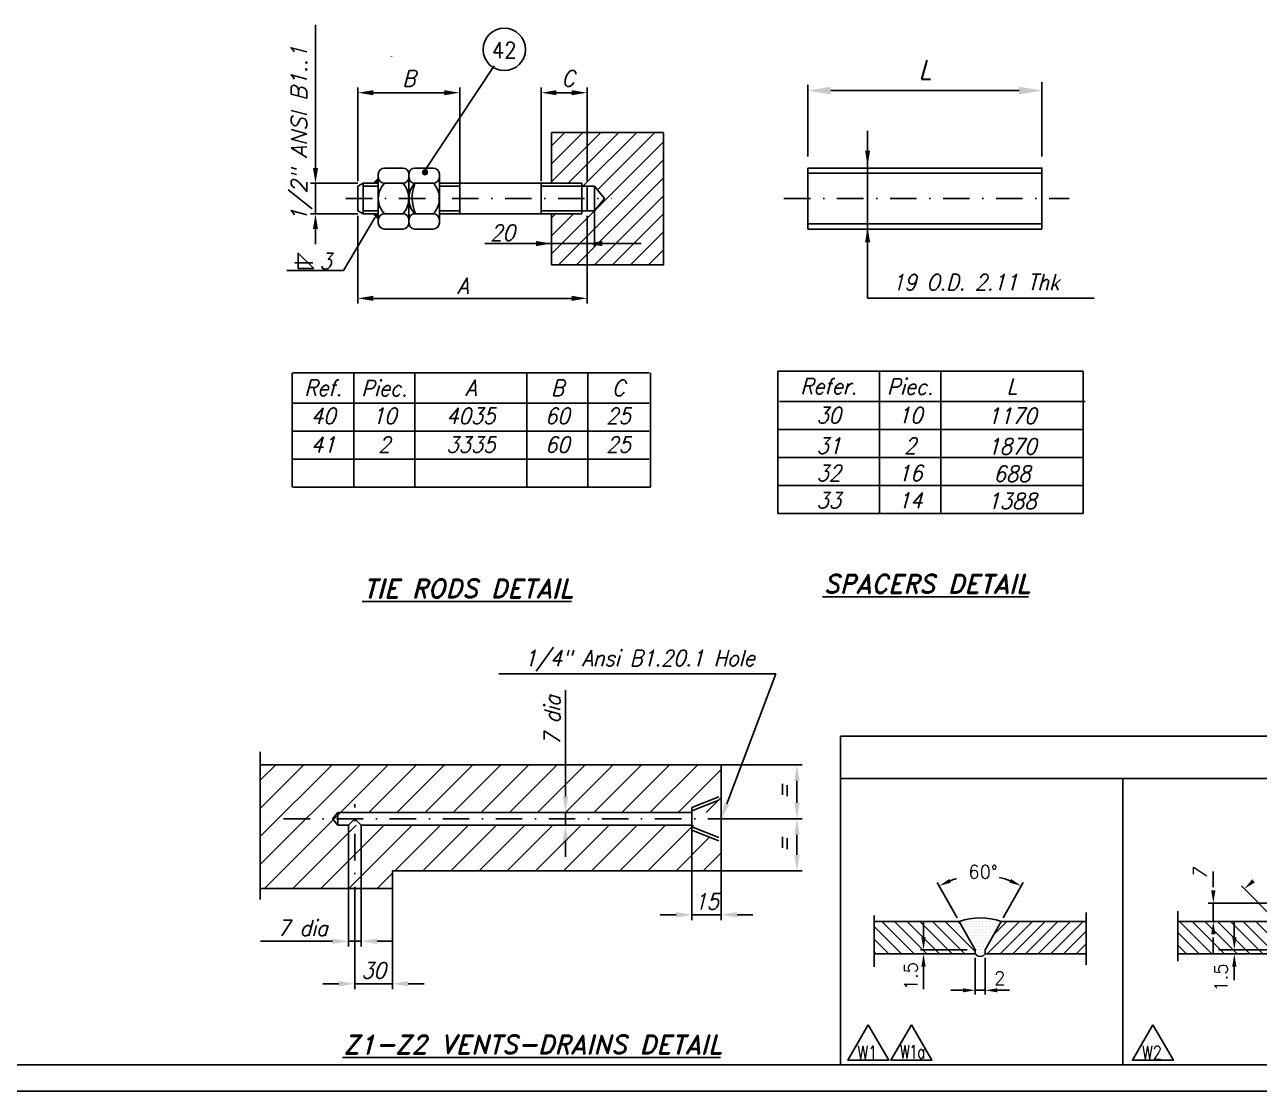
# Model space of a CAD drawing. Extents: x -16931 to 6849, y 1865 to 18685.
# Drawn here: x -10437 to -5780, y 1865 to 5890 of the extents above; entities that cross this region are included whole.
import ezdxf
from ezdxf.enums import TextEntityAlignment as Align

# ---------------------------------------------------------------- set-up
doc = ezdxf.new("R2010")
doc.units = 0
doc.header["$LTSCALE"] = 200
doc.header["$MEASUREMENT"] = 0
doc.linetypes.add('DASHDOT', pattern=[1, 0.5, -0.25, 0, -0.25])
doc.linetypes.add('LINEAPUNTO10', pattern=[13, 10, -1.5, 0, -1.5])
doc.layers.get('0').update_dxf_attribs({"linetype": 'CONTINUOUS'})
doc.layers.get('Defpoints').update_dxf_attribs({"linetype": 'CONTINUOUS'})
for name, color, linetype in [('2', 7, 'CONTINUOUS'), ('9', 1, 'LINEAPUNTO10'), ('ASSIEME', 7, 'CONTINUOUS'), ('DIAFRAMMI', 1, 'CONTINUOUS'), ('FASCIO', 1, 'CONTINUOUS'), ('QUOTA', 2, 'CONTINUOUS'), ('QUOTE', 1, 'CONTINUOUS'), ('SQUADRATURA', 1, 'CONTINUOUS'), ('TABELLE', 3, 'CONTINUOUS'), ('TRATTEGGI', 5, 'CONTINUOUS'), ('VISTE', 7, 'CONTINUOUS')]:
    doc.layers.add(name, color=color, linetype=linetype)
doc.layers.add('Perimetro', color=7, linetype='CONTINUOUS', lineweight=30)
doc.styles.add('GIANC', font='ROMANS.shx', dxfattribs={"height": 2.5})
doc.styles.add('PIERO', font='Romand', dxfattribs={"height": 3.5})
doc.styles.add('QUOTE', font='ROMANS')
doc.styles.add('ROMANS', font='romans.shx', dxfattribs={"width": 0.9, "oblique": 15, "height": 60})
doc.styles.add('SIMPLEX2', font='SIMPLEX.shx', dxfattribs={"height": 40})
doc.dimstyles.get("Standard").update_dxf_attribs({"dimscale": 0, "dimtxt": 60, "dimasz": 18.75, "dimexe": 5, "dimexo": 0.0625, "dimgap": 5, "dimtad": 1, "dimdec": 0, "dimrnd": 0.5, "dimdsep": 46, "dimtxsty": 'ROMANS', "dimcen": 2.5, "dimaunit": 1, "dimadec": 0, "dimazin": 0, "dimtfac": 0.9, "dimtdec": 0, "dimtix": 1, "dimtmove": 2, "dimatfit": 3, "dimfxl": 1, "dimtolj": 1, "dimarcsym": 0})

# ---------------------------------------------------------------- blocks, each defined once
blk = doc.blocks.new('*X2')
at = {"color": 0}
for p, q in [((421, 198.26), (430.74, 208)), ((421, 201.8), (427.2, 208)), ((421, 205.33), (423.67, 208)), ((424.27, 198), (434.27, 208)), ((427.21, 197.4), (437.81, 208)), ((430.05, 196.71), (441.35, 208)), ((429.57, 192.69), (443, 206.12)), ((422.42, 182), (443, 202.58)), ((425.95, 182), (443, 199.05)), ((429.49, 182), (443, 195.51)), ((421, 184.12), (429.48, 192.6)), ((421, 187.65), (425.35, 192)), ((421, 191.19), (421.81, 192)), ((433.02, 182), (443, 191.98)), ((436.56, 182), (443, 188.44)), ((440.09, 182), (443, 184.91))]:
    blk.add_line(p, q, dxfattribs=at)
blk = doc.blocks.new('*D94')
at = {"layer": 'Defpoints', "color": 0, "linetype": 'Continuous'}
for p in [(-9049.9, 2630.7), (-9191.7, 2536.6), (-9049.9, 2271.3)]:
    blk.add_point(p, dxfattribs=at)
at = {"layer": 'QUOTA', "color": 1, "linetype": 'Continuous'}
for p, q in [((-9049.9, 2630.7), (-9049.9, 2251.3)), ((-9191.7, 2536.6), (-9191.7, 2251.3))]:
    blk.add_line(p, q, dxfattribs=at)
at = {"layer": 'QUOTA', "color": 0, "linetype": 'Continuous'}
for p, q in [((-9251.7, 2271.3), (-9311.7, 2271.3)), ((-9191.7, 2271.3), (-9049.9, 2271.3)), ((-8989.9, 2271.3), (-8929.9, 2271.3))]:
    blk.add_line(p, q, dxfattribs=at)
for points in [[(-9251.7, 2281.3), (-9251.7, 2261.3), (-9191.7, 2271.3)], [(-8989.9, 2281.3), (-8989.9, 2261.3), (-9049.9, 2271.3)]]:
    blk.add_solid(points, dxfattribs=at)
at = {"layer": 'QUOTA', "color": 0, "linetype": 'Continuous', "insert": (-9120.8, 2321.3), "char_height": 60, "attachment_point": 5, "style": 'ROMANS'}
blk.add_mtext('\\A1;30', dxfattribs=at)
blk = doc.blocks.new('*D95')
at = {"layer": 'Defpoints', "color": 0, "linetype": 'Continuous'}
for p in [(-7919.9, 2850.4), (-7809.9, 2697.4), (-7809.9, 2531.4)]:
    blk.add_point(p, dxfattribs=at)
at = {"layer": 'QUOTA', "color": 1, "linetype": 'Continuous'}
for p, q in [((-7919.9, 2850.3), (-7919.9, 2511.4)), ((-7809.9, 2697.3), (-7809.9, 2511.4))]:
    blk.add_line(p, q, dxfattribs=at)
at = {"layer": 'QUOTA', "color": 0, "linetype": 'Continuous'}
for p, q in [((-7979.9, 2531.4), (-8039.9, 2531.4)), ((-7919.9, 2531.4), (-7809.9, 2531.4)), ((-7749.9, 2531.4), (-7689.9, 2531.4))]:
    blk.add_line(p, q, dxfattribs=at)
for points in [[(-7979.9, 2541.4), (-7979.9, 2521.4), (-7919.9, 2531.4)], [(-7749.9, 2541.4), (-7749.9, 2521.4), (-7809.9, 2531.4)]]:
    blk.add_solid(points, dxfattribs=at)
at = {"layer": 'QUOTA', "color": 0, "linetype": 'Continuous', "insert": (-7864.9, 2581.4), "char_height": 60, "attachment_point": 5, "style": 'ROMANS'}
blk.add_mtext('\\A1;15', dxfattribs=at)
blk = doc.blocks.new('*D96')
at = {"layer": 'Defpoints', "color": 0, "linetype": 'Continuous'}
for p in [(-7809.9, 3097.4), (-7759.5, 2893.6), (-7523.9, 2893.6)]:
    blk.add_point(p, dxfattribs=at)
at = {"layer": 'QUOTA', "color": 1, "linetype": 'Continuous'}
for p, q in [((-7809.8, 3097.4), (-7503.9, 3097.4)), ((-7759.4, 2893.6), (-7503.9, 2893.6))]:
    blk.add_line(p, q, dxfattribs=at)
at = {"layer": 'QUOTA', "color": 0, "linetype": 'Continuous'}
blk.add_line((-7523.9, 3037.4), (-7523.9, 2953.6), dxfattribs=at)
for points in [[(-7533.9, 3037.4), (-7513.9, 3037.4), (-7523.9, 3097.4)], [(-7533.9, 2953.6), (-7513.9, 2953.6), (-7523.9, 2893.6)]]:
    blk.add_solid(points, dxfattribs=at)
at = {"layer": 'QUOTA', "color": 0, "linetype": 'Continuous', "insert": (-7573.9, 2995.5), "char_height": 60, "attachment_point": 5, "rotation": 90, "style": 'ROMANS'}
blk.add_mtext('\\A1;=', dxfattribs=at)
blk = doc.blocks.new('*D97')
at = {"layer": 'Defpoints', "color": 0, "linetype": 'Continuous'}
for p in [(-7759.5, 2893.6), (-7809.9, 2697.4), (-7523.9, 2697.4)]:
    blk.add_point(p, dxfattribs=at)
at = {"layer": 'QUOTA', "color": 0, "linetype": 'Continuous'}
blk.add_line((-7523.9, 2833.6), (-7523.9, 2757.4), dxfattribs=at)
at = {"layer": 'QUOTA', "color": 1, "linetype": 'Continuous'}
blk.add_line((-7809.8, 2697.4), (-7503.9, 2697.4), dxfattribs=at)
at = {"layer": 'QUOTA', "color": 0, "linetype": 'Continuous'}
for points in [[(-7533.9, 2833.6), (-7513.9, 2833.6), (-7523.9, 2893.6)], [(-7533.9, 2757.4), (-7513.9, 2757.4), (-7523.9, 2697.4)]]:
    blk.add_solid(points, dxfattribs=at)
at = {"layer": 'QUOTA', "color": 0, "linetype": 'Continuous', "insert": (-7573.9, 2795.5), "char_height": 60, "attachment_point": 5, "rotation": 90, "style": 'ROMANS'}
blk.add_mtext('\\A1;=', dxfattribs=at)

msp = doc.modelspace()

# ---------------------------------------------------------------- hatches: boundary and pattern name
at = {"layer": 'QUOTA', "linetype": 'Continuous'}
h = msp.add_hatch(dxfattribs=at)
h.set_pattern_fill('ANSI31', color=0, scale=10.666667, angle=90, style=0)
h.set_pattern_definition([(135, (-34196.124, 617.616), (-23.94735, -23.94735), [])])
h.paths.add_polyline_path([(-7232.8, 2506.1), (-7232.8, 2384.1), (-6851.6, 2384.1), (-6851.6, 2399.4), (-6911.8, 2506.1)])
h = msp.add_hatch(dxfattribs=at)
h.set_pattern_fill('ANSI31', color=0, scale=10.666667, style=0)
h.set_pattern_definition([(45, (-34196.124, 617.616), (-23.94735, 23.94735), [])])
h.paths.add_polyline_path([(-6753.8, 2506.1), (-6814, 2399.4), (-6814, 2384.1), (-6432.8, 2384.1), (-6432.8, 2506.1)])
h = msp.add_hatch(dxfattribs=at)
h.set_pattern_fill('ANSI31', color=0, scale=10.666667, angle=90, style=0)
h.set_pattern_definition([(135, (-34030.896, 617.616), (-23.94735, -23.94735), [])])
h.paths.add_polyline_path([(-6087.2, 2506.1), (-6087.2, 2384.1), (-5609.7, 2384.1), (-5609.7, 2399.4), (-5715.1, 2506.1)])

# ---------------------------------------------------------------- linework, layer by layer
at = {"color": 0, "linetype": 'ByBlock'}
for p, q in [((-9179.7, 5299.5), (-9179.7, 5652.7)), ((-8795.7, 5253.4), (-8795.7, 5652.7)), ((-8488.5, 5299.5), (-8488.5, 5652.7)), ((-8315.7, 5299.5), (-8315.7, 5652.7)), ((-7482.9, 5392.6), (-7482.9, 5662.8)), ((-7396.5, 5641.4), (-6686.1, 5641.4)), ((-6599.7, 5392.6), (-6599.7, 5672.8)), ((-9122.1, 5633.5), (-8853.3, 5633.5)), ((-8430.9, 5633.5), (-8373.3, 5633.5)), ((-9339.8, 5349.4), (-9339.8, 5407)), ((-9179.7, 5291.8), (-9359, 5291.8)), ((-9339.8, 5176.6), (-9339.8, 5291.8)), ((-9179.7, 5176.6), (-9359, 5176.6)), ((-9179.7, 5168.9), (-9179.7, 4838.4)), ((-8315.7, 5168.9), (-8315.7, 4838.4)), ((-9339.8, 5119), (-9339.8, 5061.4)), ((-9122.1, 4857.6), (-8373.3, 4857.6)), ((-8396.9, 2977.6), (-8396.9, 3378.8)), ((-8399.8, 2917.6), (-8376.9, 2917.6)), ((-8396.9, 2869.6), (-8396.9, 2917.6)), ((-8399.8, 2869.6), (-8376.9, 2869.6)), ((-8396.9, 2809.6), (-8396.9, 2749.6)), ((-5953.5, 2635.3), (-5953.5, 2695.3)), ((-9215.7, 2630.7), (-9215.7, 2411.4)), ((-9167.7, 2630.7), (-9167.7, 2411.4)), ((-5587.5, 2575.3), (-5973.5, 2575.3)), ((-5953.5, 2575.3), (-5953.5, 2506.1)), ((-5958.9, 2506.1), (-5937.5, 2506.1)), ((-9275.7, 2431.4), (-9547.2, 2431.4)), ((-9215.7, 2431.4), (-9167.7, 2431.4)), ((-9107.7, 2431.4), (-9047.7, 2431.4)), ((-5953.5, 2446.1), (-5953.5, 2386.1))]:
    msp.add_line(p, q, dxfattribs=at)
at = {"color": 0, "linetype": 'Continuous'}
for p, q in [((-7919.9, 2936.8), (-7818, 2976.7)), ((-7919.9, 2936.8), (-7919.9, 2850.4)), ((-9215.7, 2869.6), (-9191.7, 2893.6)), ((-9191.7, 2893.6), (-9167.7, 2869.6)), ((-7919.9, 2850.4), (-7818, 2810.5))]:
    msp.add_line(p, q, dxfattribs=at)
at = {"color": 0}
msp.add_lwpolyline([(-16831.4, 2065.2), (-16831.4, 1965.2), (6748.6, 1965.2)], dxfattribs=at)
at = {"color": 0, "linetype": 'ByBlock'}
for points in [[(-9122.1, 5623.9), (-9122.1, 5643.1), (-9179.7, 5633.5)], [(-8853.3, 5623.9), (-8853.3, 5643.1), (-8795.7, 5633.5)], [(-8430.9, 5623.9), (-8430.9, 5643.1), (-8488.5, 5633.5)], [(-8373.3, 5623.9), (-8373.3, 5643.1), (-8315.7, 5633.5)], [(-7396.5, 5655.8), (-7396.5, 5627), (-7482.9, 5641.4)], [(-6686.1, 5655.8), (-6686.1, 5627), (-6599.7, 5641.4)], [(-9330.2, 5349.4), (-9349.4, 5349.4), (-9339.8, 5291.8)], [(-9330.2, 5119), (-9349.4, 5119), (-9339.8, 5176.6)], [(-9122.1, 4848), (-9122.1, 4867.2), (-9179.7, 4857.6)], [(-8373.3, 4848), (-8373.3, 4867.2), (-8315.7, 4857.6)], [(-8406.9, 2977.6), (-8386.9, 2977.6), (-8396.9, 2917.6)], [(-8406.9, 2809.6), (-8386.9, 2809.6), (-8396.9, 2869.6)], [(-5961.5, 2623.3), (-5945.5, 2623.3), (-5953.5, 2575.3)], [(-5961.5, 2458.1), (-5945.5, 2458.1), (-5953.5, 2506.1)], [(-9275.7, 2441.4), (-9275.7, 2421.4), (-9215.7, 2431.4)], [(-9107.7, 2441.4), (-9107.7, 2421.4), (-9167.7, 2431.4)]]:
    msp.add_solid(points, dxfattribs=at)
at = {"layer": '9', "color": 0, "linetype": 'DASHDOT'}
for p, q in [((-9191.7, 2536.6), (-9191.7, 2949.4)), ((-7759.5, 2893.6), (-9548, 2893.6))]:
    msp.add_line(p, q, dxfattribs=at)
at = {"layer": 'ASSIEME', "color": 0, "linetype": 'Continuous'}
for p, q in [((-9548, 2589.3), (-9548, 3145.8)), ((-7809.9, 3097.4), (-9548, 3097.4)), ((-9548, 3038.8), (-9489.3, 3097.4)), ((-9548, 2932.7), (-9383.3, 3097.4)), ((-9548, 2826.6), (-9277.2, 3097.4)), ((-9548, 2720.6), (-9171.1, 3097.4)), ((-9531.7, 2630.7), (-9065.1, 3097.4)), ((-9138.8, 2917.6), (-8959, 3097.4)), ((-9032.8, 2917.6), (-8852.9, 3097.4)), ((-8926.7, 2917.6), (-8746.9, 3097.4)), ((-8820.6, 2917.6), (-8640.8, 3097.4)), ((-8714.6, 2917.6), (-8534.7, 3097.4)), ((-8608.5, 2917.6), (-8428.7, 3097.4)), ((-8502.4, 2917.6), (-8322.6, 3097.4)), ((-8396.4, 2917.6), (-8216.5, 3097.4)), ((-8290.3, 2917.6), (-8110.5, 3097.4)), ((-8184.2, 2917.6), (-8004.4, 3097.4)), ((-8078.2, 2917.6), (-7898.3, 3097.4)), ((-7972, 2917.6), (-7809.9, 3079.7)), ((-7809.9, 3097.4), (-7809.9, 2697.4)), ((-7919.9, 2923.9), (-7818, 2963.8)), ((-7919.9, 2850.4), (-7919.9, 2936.8)), ((-7865.9, 2917.6), (-7809.9, 2973.6)), ((-9255.3, 2917.6), (-9275.1, 2893.6)), ((-9275.1, 2893.6), (-9255.3, 2869.6)), ((-9255.3, 2869.6), (-9255.3, 2917.6)), ((-7919.9, 2917.6), (-9255.3, 2917.6)), ((-9425.7, 2630.7), (-9186.8, 2869.6)), ((-9319.6, 2630.7), (-9080.8, 2869.6)), ((-9215.7, 2869.6), (-9255.3, 2869.6)), ((-9215.7, 2869.6), (-9255.3, 2869.6)), ((-9215.7, 2630.7), (-9215.7, 2869.6)), ((-9213.5, 2630.7), (-8974.7, 2869.6)), ((-7919.9, 2869.6), (-9167.7, 2869.6)), ((-9167.7, 2630.7), (-9167.7, 2869.6)), ((-9040.8, 2697.4), (-8868.6, 2869.6)), ((-8934.7, 2697.4), (-8762.6, 2869.6)), ((-8828.7, 2697.4), (-8656.5, 2869.6)), ((-8722.6, 2697.4), (-8550.4, 2869.6)), ((-8616.5, 2697.4), (-8444.4, 2869.6)), ((-8510.5, 2697.4), (-8338.3, 2869.6)), ((-8404.4, 2697.4), (-8232.2, 2869.6)), ((-8298.3, 2697.4), (-8126.2, 2869.6)), ((-8192.2, 2697.4), (-8020, 2869.6)), ((-8086.1, 2697.4), (-7913.9, 2869.6)), ((-7919.9, 2863.2), (-7818, 2823.4)), ((-7980, 2697.4), (-7853.2, 2824.3)), ((-7878.1, 2697.4), (-7809.9, 2765.6)), ((-9107.5, 2630.7), (-9049.9, 2688.3)), ((-7809.9, 2697.4), (-9049.9, 2697.4)), ((-9049.9, 2697.4), (-9049.9, 2630.7)), ((-9049.9, 2630.7), (-9548, 2630.7)), ((-7232.8, 2506.1), (-6911.8, 2506.1)), ((-6851.6, 2399.4), (-6911.8, 2506.1)), ((-6814, 2399.4), (-6753.8, 2506.1)), ((-6432.8, 2506.1), (-6753.8, 2506.1)), ((-7232.8, 2384.1), (-6851.6, 2384.1)), ((-6851.6, 2384.1), (-6851.6, 2399.4)), ((-6814, 2384.1), (-6814, 2399.4)), ((-6814, 2384.1), (-6432.8, 2384.1)), ((-6087.2, 2384.1), (-5609.7, 2384.1))]:
    msp.add_line(p, q, dxfattribs=at)
at = {"layer": 'ASSIEME', "color": 0, "linetype": 'ByBlock'}
for p, q in [((-6861, 2517), (-6861, 2517)), ((-6850.4, 2517), (-6850.4, 2517)), ((-6839.8, 2517), (-6839.8, 2517)), ((-6829.2, 2517), (-6829.2, 2517)), ((-6818.7, 2517), (-6818.7, 2517)), ((-6808.1, 2517), (-6808.1, 2517)), ((-6797.5, 2517), (-6797.5, 2517)), ((-6908.6, 2506.4), (-6908.6, 2506.4)), ((-6903.3, 2495.8), (-6903.3, 2495.8)), ((-6898, 2506.4), (-6898, 2506.4)), ((-6898, 2485.3), (-6898, 2485.3)), ((-6892.7, 2495.8), (-6892.7, 2495.8)), ((-6892.7, 2474.7), (-6892.7, 2474.7)), ((-6887.4, 2506.4), (-6887.4, 2506.4)), ((-6887.4, 2485.3), (-6887.4, 2485.3)), ((-6882.2, 2495.8), (-6882.2, 2495.8)), ((-6882.2, 2474.7), (-6882.2, 2474.7)), ((-6876.9, 2506.4), (-6876.9, 2506.4)), ((-6876.9, 2485.3), (-6876.9, 2485.3)), ((-6871.6, 2495.8), (-6871.6, 2495.8)), ((-6871.6, 2474.7), (-6871.6, 2474.7)), ((-6866.3, 2506.4), (-6866.3, 2506.4)), ((-6866.3, 2485.3), (-6866.3, 2485.3)), ((-6861, 2495.8), (-6861, 2495.8)), ((-6861, 2474.7), (-6861, 2474.7)), ((-6855.7, 2506.4), (-6855.7, 2506.4)), ((-6855.7, 2485.3), (-6855.7, 2485.3)), ((-6850.4, 2495.8), (-6850.4, 2495.8)), ((-6850.4, 2474.7), (-6850.4, 2474.7)), ((-6845.1, 2506.4), (-6845.1, 2506.4)), ((-6845.1, 2485.3), (-6845.1, 2485.3)), ((-6839.8, 2495.8), (-6839.8, 2495.8)), ((-6839.8, 2474.7), (-6839.8, 2474.7)), ((-6834.5, 2506.4), (-6834.5, 2506.4)), ((-6834.5, 2485.3), (-6834.5, 2485.3)), ((-6829.2, 2495.8), (-6829.2, 2495.8)), ((-6829.2, 2474.7), (-6829.2, 2474.7)), ((-6823.9, 2506.4), (-6823.9, 2506.4)), ((-6823.9, 2485.3), (-6823.9, 2485.3)), ((-6818.7, 2495.8), (-6818.7, 2495.8)), ((-6818.7, 2474.7), (-6818.7, 2474.7)), ((-6813.4, 2506.4), (-6813.4, 2506.4)), ((-6813.4, 2485.3), (-6813.4, 2485.3)), ((-6808.1, 2495.8), (-6808.1, 2495.8)), ((-6808.1, 2474.7), (-6808.1, 2474.7)), ((-6802.8, 2506.4), (-6802.8, 2506.4)), ((-6802.8, 2485.3), (-6802.8, 2485.3)), ((-6797.5, 2495.8), (-6797.5, 2495.8)), ((-6797.5, 2474.7), (-6797.5, 2474.7)), ((-6792.2, 2506.4), (-6792.2, 2506.4)), ((-6792.2, 2485.3), (-6792.2, 2485.3)), ((-6786.9, 2495.8), (-6786.9, 2495.8)), ((-6786.9, 2474.7), (-6786.9, 2474.7)), ((-6781.6, 2506.4), (-6781.6, 2506.4)), ((-6781.6, 2485.3), (-6781.6, 2485.3)), ((-6776.3, 2495.8), (-6776.3, 2495.8)), ((-6776.3, 2474.7), (-6776.3, 2474.7)), ((-6771, 2506.4), (-6771, 2506.4)), ((-6771, 2485.3), (-6771, 2485.3)), ((-6765.7, 2495.8), (-6765.7, 2495.8)), ((-6760.5, 2506.4), (-6760.5, 2506.4)), ((-6887.4, 2464.1), (-6887.4, 2464.1)), ((-6876.9, 2464.1), (-6876.9, 2464.1)), ((-6871.6, 2453.5), (-6871.6, 2453.5)), ((-6866.3, 2464.1), (-6866.3, 2464.1)), ((-6866.3, 2442.9), (-6866.3, 2442.9)), ((-6861, 2453.5), (-6861, 2453.5)), ((-6861, 2432.3), (-6861, 2432.3)), ((-6855.7, 2464.1), (-6855.7, 2464.1)), ((-6855.7, 2442.9), (-6855.7, 2442.9)), ((-6855.7, 2421.8), (-6855.7, 2421.8)), ((-6850.4, 2453.5), (-6850.4, 2453.5)), ((-6850.4, 2432.3), (-6850.4, 2432.3)), ((-6845.1, 2464.1), (-6845.1, 2464.1)), ((-6845.1, 2442.9), (-6845.1, 2442.9)), ((-6845.1, 2421.8), (-6845.1, 2421.8)), ((-6839.8, 2453.5), (-6839.8, 2453.5)), ((-6839.8, 2432.3), (-6839.8, 2432.3)), ((-6834.5, 2464.1), (-6834.5, 2464.1)), ((-6834.5, 2442.9), (-6834.5, 2442.9)), ((-6834.5, 2421.8), (-6834.5, 2421.8)), ((-6829.2, 2453.5), (-6829.2, 2453.5)), ((-6829.2, 2432.3), (-6829.2, 2432.3)), ((-6823.9, 2464.1), (-6823.9, 2464.1)), ((-6823.9, 2442.9), (-6823.9, 2442.9)), ((-6823.9, 2421.8), (-6823.9, 2421.8)), ((-6818.7, 2453.5), (-6818.7, 2453.5)), ((-6818.7, 2432.3), (-6818.7, 2432.3)), ((-6813.4, 2464.1), (-6813.4, 2464.1)), ((-6813.4, 2442.9), (-6813.4, 2442.9)), ((-6813.4, 2421.8), (-6813.4, 2421.8)), ((-6808.1, 2453.5), (-6808.1, 2453.5)), ((-6808.1, 2432.3), (-6808.1, 2432.3)), ((-6802.8, 2464.1), (-6802.8, 2464.1)), ((-6802.8, 2442.9), (-6802.8, 2442.9)), ((-6802.8, 2421.8), (-6802.8, 2421.8)), ((-6797.5, 2453.5), (-6797.5, 2453.5)), ((-6797.5, 2432.3), (-6797.5, 2432.3)), ((-6792.2, 2464.1), (-6792.2, 2464.1)), ((-6792.2, 2442.9), (-6792.2, 2442.9)), ((-6786.9, 2453.5), (-6786.9, 2453.5)), ((-6781.6, 2464.1), (-6781.6, 2464.1)), ((-6850.4, 2411.2), (-6850.4, 2411.2)), ((-6850.4, 2390), (-6850.4, 2390)), ((-6845.1, 2400.6), (-6845.1, 2400.6)), ((-6839.8, 2411.2), (-6839.8, 2411.2)), ((-6839.8, 2390), (-6839.8, 2390)), ((-6834.5, 2400.6), (-6834.5, 2400.6)), ((-6829.2, 2411.2), (-6829.2, 2411.2)), ((-6829.2, 2390), (-6829.2, 2390)), ((-6823.9, 2400.6), (-6823.9, 2400.6)), ((-6818.7, 2411.2), (-6818.7, 2411.2)), ((-6818.7, 2390), (-6818.7, 2390)), ((-6813.4, 2400.6), (-6813.4, 2400.6)), ((-6808.1, 2411.2), (-6808.1, 2411.2)), ((-5789.6, 2384.1), (-5934.3, 2384.1))]:
    msp.add_line(p, q, dxfattribs=at)
at = {"layer": 'ASSIEME', "color": 0}
msp.add_line((-6087.2, 2506.1), (-5715.1, 2506.1), dxfattribs=at)
at = {"layer": 'ASSIEME', "color": 0, "linetype": 'ByBlock'}
msp.add_arc((-5587.4, 2376.8), 354.8, 127.2438, 127.2445, dxfattribs=at)
at = {"layer": 'ASSIEME', "color": 0}
msp.add_arc((-6832.8, 2285.4), 234.5, 70.3053, 109.6947, dxfattribs=at)
at = {"layer": 'ASSIEME', "color": 0, "linetype": 'Continuous'}
msp.add_arc((-6832.8, 2396.5), 22.5, 213.422, 326.578, dxfattribs=at)
at = {"layer": 'ASSIEME', "color": 0, "linetype": 'ByBlock'}
for p in [(-6851.6, 2399.4), (-6851.6, 2399.4), (-6851.6, 2384.1), (-6851.6, 2384.1), (-6814, 2399.4), (-6814, 2384.1)]:
    msp.add_point(p, dxfattribs=at)
at = {"layer": 'Defpoints', "color": 0, "linetype": 'ByBlock'}
for p in [(-6599.7, 5641.4), (-8795.7, 5633.5), (-8315.7, 5633.5), (-7482.9, 5349.4), (-6599.7, 5349.4), (-9179.7, 5280.3), (-9160.5, 5291.8), (-8488.5, 5280.3), (-8315.7, 5280.3), (-8795.7, 5234.2), (-9339.8, 5176.6), (-9179.7, 5188.1), (-9160.5, 5176.6), (-8315.7, 5188.1), (-8315.7, 4857.6), (-8399.9, 2917.6), (-8396.9, 2917.6), (-8399.9, 2869.6), (-9229.5, 2691.3), (-9069.5, 2691.3), (-9215.7, 2630.7), (-9167.7, 2630.7), (-6911.8, 2506.1), (-6753.8, 2506.1), (-5958.9, 2506.1), (-5953.5, 2506.1), (-9167.7, 2431.4), (-5874.3, 2399.4)]:
    msp.add_point(p, dxfattribs=at)
at = {"layer": 'DIAFRAMMI', "color": 0}
for p, q in [((-9102.9, 5326.4), (-9102.9, 5234.2)), ((-9102.9, 5326.4), (-9102.9, 5314.9)), ((-9010.7, 5349.4), (-9079.8, 5349.4)), ((-8987.7, 5326.4), (-8987.7, 5314.9)), ((-8987.7, 5326.4), (-8987.7, 5234.2)), ((-8987.7, 5326.4), (-8987.7, 5234.2)), ((-8987.7, 5326.4), (-8987.7, 5314.9)), ((-8964.6, 5349.4), (-8895.5, 5349.4)), ((-8872.5, 5326.4), (-8872.5, 5314.9)), ((-8872.5, 5326.4), (-8872.5, 5234.2)), ((-9160.5, 5291.8), (-9179.7, 5280.3)), ((-9160.5, 5291.8), (-9102.9, 5291.8)), ((-9160.5, 5280.3), (-9102.9, 5280.3)), ((-9010.7, 5291.8), (-9079.8, 5291.8)), ((-8964.6, 5291.8), (-8895.5, 5291.8)), ((-8250.2, 5234.2), (-8286.9, 5280.3)), ((-9102.9, 5142.1), (-9102.9, 5234.2)), ((-8987.7, 5142.1), (-8987.7, 5234.2)), ((-8987.7, 5142.1), (-8987.7, 5234.2)), ((-8872.5, 5142.1), (-8872.5, 5234.2)), ((-8286.9, 5188.1), (-8250.2, 5234.2)), ((-9179.7, 5188.1), (-9160.5, 5176.6)), ((-9160.5, 5188.1), (-9102.9, 5188.1)), ((-9160.5, 5176.6), (-9102.9, 5176.6)), ((-9010.7, 5176.6), (-9079.8, 5176.6)), ((-8964.6, 5176.6), (-8895.5, 5176.6)), ((-9102.9, 5142.1), (-9102.9, 5153.6)), ((-8987.7, 5142.1), (-8987.7, 5153.6)), ((-8987.7, 5142.1), (-8987.7, 5153.6)), ((-8872.5, 5142.1), (-8872.5, 5153.6)), ((-9010.7, 5119), (-9079.8, 5119)), ((-8964.6, 5119), (-8895.5, 5119)), ((-9427.2, 4576.1), (-9427.2, 4145.1)), ((-9425.8, 4577.1), (-8081.8, 4577.1)), ((-9425.8, 4577.1), (-9195.4, 4577.1)), ((-9195.4, 4577.1), (-9195.4, 4145.1)), ((-8965, 4577.1), (-8965, 4145.1)), ((-8542.6, 4577.1), (-8542.6, 4145.1)), ((-8312.2, 4577.1), (-8312.2, 4145.1)), ((-8076.8, 4576.1), (-8076.8, 4145.1)), ((-7596.1, 4583.3), (-6444.1, 4583.3)), ((-7596.1, 4583.3), (-7596.1, 4045.3)), ((-7212.1, 4583.3), (-7212.1, 4045.3)), ((-6981.7, 4583.3), (-6981.7, 4045.3)), ((-6444.1, 4583.3), (-6444.1, 4045.3)), ((-9425.8, 4461.9), (-8081.8, 4461.9)), ((-7589.3, 4468.1), (-6437.3, 4468.1)), ((-9425.8, 4356.3), (-8081.8, 4356.3)), ((-7596.1, 4362.5), (-6444.1, 4362.5)), ((-9425.8, 4250.7), (-8081.8, 4250.7)), ((-7596.1, 4256.9), (-6444.1, 4256.9)), ((-9425.8, 4145.1), (-8076.8, 4145.1)), ((-7596.1, 4151.3), (-6444.1, 4151.3)), ((-7596.1, 4045.3), (-6444.1, 4045.3))]:
    msp.add_line(p, q, dxfattribs=at)
for centre, radius, start, end in [((-9079.8, 5326.4), 23, 90, 180), ((-9079.8, 5314.9), 23, 180, 270), ((-9010.7, 5326.4), 23, 0, 90), ((-9010.7, 5314.9), 23, 270, 0), ((-8964.6, 5326.4), 23, 90, 180), ((-8964.6, 5314.9), 23, 180, 270), ((-8895.5, 5326.4), 23, 0, 90), ((-8895.5, 5314.9), 23, 270, 0), ((-9021, 5234.8), 81.9, 135.8489, 180.3668), ((-9067, 5236.6), 78.8, 358.2506, 44.4282), ((-8908.3, 5236.6), 78.8, 135.5718, 181.7494), ((-8954.3, 5234.8), 81.9, 359.6332, 44.1511), ((-9021, 5233.7), 81.9, 179.6332, 224.1511), ((-9067, 5231.8), 78.8, 315.5718, 1.7494), ((-8908.3, 5231.8), 78.8, 178.2506, 224.4282), ((-8954.3, 5233.7), 81.9, 315.8489, 0.3668), ((-9079.8, 5153.6), 23, 90, 180), ((-9010.7, 5153.6), 23, 0, 90), ((-8964.6, 5153.6), 23, 90, 180), ((-8895.5, 5153.6), 23, 0, 90), ((-9079.8, 5142.1), 23, 180, 270), ((-9010.7, 5142.1), 23, 270, 0), ((-8964.6, 5142.1), 23, 180, 270), ((-8895.5, 5142.1), 23, 270, 0)]:
    msp.add_arc(centre, radius, start, end, dxfattribs=at)
at = {"layer": 'FASCIO', "color": 0}
for p, q in [((-9115, 5163.6), (-9234.2, 4962.6)), ((-9417.5, 4991), (-9349.9, 4991)), ((-9346.4, 4969.7), (-9405.1, 5028.4)), ((-9234.2, 4962.6), (-9447.8, 4962.6)), ((-9405.1, 4969.7), (-9346.4, 4969.7))]:
    msp.add_line(p, q, dxfattribs=at)
for points in [[(-9124.4, 5292.2), (-9103, 5313.5), (-9103, 5293.6)], [(-9124.4, 5175.3), (-9103, 5153.9), (-9103, 5173.9)]]:
    msp.add_solid(points, dxfattribs=at)
at = {"layer": 'Perimetro', "color": 0, "linetype": 'Continuous', "lineweight": 25}
for p, q in [((-7359.3, 3205.2), (-3093.8, 3205.2)), ((-7359.3, 1965.2), (-7359.3, 3205.2)), ((-7359.3, 3045.2), (-3093.8, 3045.2)), ((-6294.3, 1965.2), (-6294.3, 3045.2)), ((-7359.3, 1965.2), (-6086, 1965.2)), ((-6086, 1965.2), (-5126.1, 1965.2))]:
    msp.add_line(p, q, dxfattribs=at)
at = {"layer": 'QUOTA', "color": 0, "linetype": 'Continuous'}
for p, q in [((-7257.5, 4858.1), (-6402.9, 4858.1)), ((-7604, 3440.4), (-8648.1, 3440.4)), ((-7788.7, 2949.7), (-7604, 3440.4))]:
    msp.add_line(p, q, dxfattribs=at)
msp.add_solid([(-7779.4, 2946.2), (-7809.9, 2893.6), (-7798.1, 2953.3)], dxfattribs=at)
at = {"layer": 'QUOTE', "color": 0}
for p, q in [((-9339.8, 5407), (-9339.8, 5890.3)), ((-9053.7, 5770.4), (-9053.7, 5771.9)), ((-7257.5, 5489.6), (-7257.5, 4858.1)), ((-8286.9, 5188.1), (-8286.9, 5053.4)), ((-9405.7, 5029.5), (-9405.7, 4970.1)), ((-8507.7, 5064.2), (-8701.2, 5064.2)), ((-8686.2, 5064.2), (-8151.7, 5064.2)), ((-8450.1, 5064.5), (-8507.7, 5064.5)), ((-8286.9, 5064.2), (-8229.3, 5064.2)), ((-8258.1, 5064.2), (-8111.9, 5064.2))]:
    msp.add_line(p, q, dxfattribs=at)
at = {"layer": 'QUOTE', "color": 0, "linetype": 'ByBlock'}
for p, q in [((-6995.1, 2653.6), (-6919.3, 2519.4)), ((-6670.6, 2653.6), (-6746.3, 2519.4)), ((-5847.4, 2640.1), (-5725.8, 2517)), ((-7232.8, 2335.2), (-7232.8, 2528.3)), ((-6432.8, 2540.1), (-6432.8, 2342.9)), ((-6087.2, 2545.3), (-6087.2, 2356.9)), ((-7046.5, 2444.6), (-7046.5, 2504.6)), ((-5874.3, 2443.4), (-5874.3, 2503.4)), ((-6881.6, 2384.1), (-7106.5, 2384.1)), ((-6881.6, 2399.4), (-7058.5, 2399.4)), ((-5679, 2399.4), (-5934.3, 2399.4)), ((-7046.5, 2335.4), (-7046.5, 2251)), ((-6851.6, 2368.9), (-6851.6, 2231.2)), ((-6814, 2368.9), (-6814, 2231.2)), ((-5874.3, 2344.3), (-5874.3, 2284.3)), ((-6897.3, 2246.5), (-6943.1, 2246.5)), ((-6851.6, 2246.5), (-6814, 2246.5)), ((-6768.3, 2246.5), (-6722.6, 2246.5))]:
    msp.add_line(p, q, dxfattribs=at)
at = {"layer": 'QUOTE', "color": 0}
msp.add_lwpolyline([(-8929.9, 5336.2), (-8666, 5735)], dxfattribs=at)
for points in [[(-7257.5, 5357.1, 0, 19.2, 0), (-7257.5, 5414.7, 19.2, 19.2, 0)], [(-7257.5, 5126.7, 0, 19.2, 0), (-7257.5, 5069.1, 19.2, 19.2, 0)]]:
    msp.add_lwpolyline(points, format="xyseb", dxfattribs=at)
at = {"layer": 'QUOTE', "color": 0, "const_width": 12}
msp.add_lwpolyline([(-8932.8, 5333.1, 1), (-8920.8, 5333.1, 1)], format="xyb", close=True, dxfattribs=at)
at = {"layer": 'QUOTE', "color": 0}
for points in [[(-7254.7, 2116.3), (-7331.9, 1982.7), (-7177.6, 1982.7)], [(-7092.5, 2116.3), (-7169.6, 1982.7), (-7015.3, 1982.7)], [(-6181.4, 2116.3), (-6258.5, 1982.7), (-6104.2, 1982.7)]]:
    msp.add_lwpolyline(points, close=True, dxfattribs=at)
msp.add_circle((-8627.7, 5796.9), 80, dxfattribs=at)
at = {"layer": 'QUOTE', "color": 0, "linetype": 'ByBlock'}
for start, end in [(106.5246, 111.1054), (68.8946, 76.7463)]:
    msp.add_arc((-6832.8, 2366.1), 314.8, start, end, dxfattribs=at)
for p in [(-7046.5, 2384.1), (-6814, 2246.5)]:
    msp.add_point(p, dxfattribs=at)
at = {"layer": 'QUOTE', "color": 0}
for points in [[(-8507.7, 5073.8), (-8507.7, 5054.6), (-8450.1, 5064.2)], [(-8258.1, 5054.6), (-8258.1, 5073.8), (-8315.7, 5064.2)]]:
    msp.add_solid(points, dxfattribs=at)
at = {"layer": 'QUOTE', "color": 0, "linetype": 'ByBlock'}
for points in [[(-6942.9, 2652.9), (-6949.4, 2666.7), (-6987.6, 2640.3)], [(-6722.7, 2652.9), (-6716.2, 2666.7), (-6678.1, 2640.3)], [(-5797.2, 2653.5), (-5807.2, 2665), (-5836.7, 2629.2)], [(-7054.5, 2447.4), (-7038.5, 2447.4), (-7046.5, 2399.4)], [(-5882.3, 2447.4), (-5866.3, 2447.4), (-5874.3, 2399.4)], [(-7054.5, 2336.1), (-7038.5, 2336.1), (-7046.5, 2384.1)], [(-5882.3, 2335.9), (-5866.3, 2335.9), (-5874.3, 2383.9)], [(-6897.3, 2254.1), (-6897.3, 2238.8), (-6851.6, 2246.5)], [(-6768.3, 2254.1), (-6768.3, 2238.8), (-6814, 2246.5)]]:
    msp.add_solid(points, dxfattribs=at)
at = {"layer": 'SQUADRATURA', "color": 0}
for p, q in [((-8450.1, 5483.8), (-8450.1, 5291.8)), ((-8450.1, 5483.8), (-8027.7, 5483.8)), ((-8027.3, 5482), (-8027.3, 4982.8)), ((-7482.9, 5349.4), (-6599.7, 5349.4)), ((-7482.9, 5349.4), (-7482.9, 5119)), ((-7482.9, 5330.2), (-6599.7, 5330.2)), ((-6599.7, 5350.8), (-6599.7, 5120.4)), ((-9179.7, 5280.3), (-9179.7, 5188.1)), ((-9160.5, 5291.8), (-9160.5, 5176.6)), ((-8872.5, 5291.8), (-8450.1, 5291.8)), ((-8872.5, 5280.3), (-8795.7, 5280.3)), ((-8795.7, 5291.8), (-8795.7, 5234.2)), ((-8488.5, 5291.8), (-8488.5, 5176.6)), ((-8488.5, 5280.3), (-8334.9, 5280.3)), ((-8450.1, 5291.8), (-8334.9, 5291.8)), ((-8334.9, 5291.8), (-8334.9, 5280.3)), ((-8334.9, 5280.3), (-8286.9, 5280.3)), ((-8334.9, 5280.3), (-8334.9, 5188.1)), ((-8315.7, 5280.3), (-8315.7, 5188.1)), ((-8286.9, 5280.3), (-8286.9, 5188.1)), ((-8795.7, 5176.6), (-8795.7, 5234.2)), ((-8872.5, 5188.1), (-8795.7, 5188.1)), ((-8872.5, 5176.6), (-8450.1, 5176.6)), ((-8488.5, 5188.1), (-8334.9, 5188.1)), ((-8450.1, 5176.6), (-8450.1, 4984.6)), ((-8450.1, 5176.6), (-8334.9, 5176.6)), ((-8334.9, 5188.1), (-8286.9, 5188.1)), ((-8334.9, 5188.1), (-8334.9, 5176.6)), ((-7482.9, 5138.2), (-6599.7, 5138.2)), ((-7482.9, 5119), (-6599.7, 5119)), ((-8450.1, 4984.6), (-8027.7, 4984.6))]:
    msp.add_line(p, q, dxfattribs=at)
at = {"layer": 'SQUADRATURA', "color": 0, "linetype": 'DASHDOT'}
for p, q in [((-9225.1, 5234.2), (-8223.7, 5234.2)), ((-7573.1, 5234.2), (-6497.2, 5234.2))]:
    msp.add_line(p, q, dxfattribs=at)
at = {"layer": 'TABELLE', "color": 0}
msp.add_lwpolyline([(-16931.4, 2065.2), (-16931.4, 1865.2), (6848.6, 1865.2)], dxfattribs=at)
at = {"layer": 'TRATTEGGI', "color": 0}
msp.add_arc((-8825.5, 5236.2), 149.8, 158.1986, 203.4291, dxfattribs=at)

# ---------------------------------------------------------------- block references
at = {"layer": 'TRATTEGGI', "color": 0, "xscale": 19.19999808, "yscale": 19.19999808, "zscale": 19.19999808}
msp.add_blockref('*X2', (-16533.3, 1490.2), dxfattribs=at)

# ---------------------------------------------------------------- texts
at = {"color": 0, "linetype": 'ByBlock', "attachment_point": 5, "style": 'ROMANS'}
for s, insert, char_height in [('\\A1;L', (-7041.3, 5720.6), 72), ('1/4" Ansi B1.20.1 Hole', (-8118.1, 3490.1), 60), ('7 dia', (-9388.3, 2481.4), 60)]:
    msp.add_mtext(s, dxfattribs=dict(at, insert=insert, char_height=char_height))
at = {"color": 0, "linetype": 'ByBlock', "attachment_point": 5, "rotation": 90, "style": 'ROMANS'}
for s, insert, char_height in [('7 dia', (-8446.9, 3265), 60), ('7', (-6003.5, 2684.5), 50)]:
    msp.add_mtext(s, dxfattribs=dict(at, insert=insert, char_height=char_height))
at = {"layer": '2', "color": 0, "style": 'SIMPLEX2', "width": 0.9}
msp.add_text('42', height=60, dxfattribs=at).set_placement((-8627.7, 5794.5), align=Align.MIDDLE_CENTER)
at = {"layer": 'ASSIEME', "color": 0, "linetype": 'ByBlock', "style": 'QUOTE'}
msp.add_text('60%%D', height=50, dxfattribs=at).set_placement((-6877.7, 2668.1))
for p in [(-7094.5, 2299.9), (-5924.7, 2294.4)]:
    msp.add_text('1.5', height=50, rotation=90, dxfattribs=at).set_placement(p, align=Align.MIDDLE_CENTER)
msp.add_text('2', height=50, dxfattribs=at).set_placement((-6759, 2292.2), align=Align.MIDDLE)
at = {"layer": 'QUOTE', "color": 0, "style": 'GIANC', "oblique": 15}
msp.add_text('1/2" ANSI B1..1', height=60, rotation=90, dxfattribs=at).set_placement((-9371.8, 5144.5))
at = {"layer": 'QUOTE', "color": 0, "style": 'ROMANS', "oblique": 15, "width": 0.9}
for s, p in [('B', (-9011.5, 5657.5)), ('C', (-8411.4, 5657.5)), ('20', (-8680.8, 5075.1)), ('3', (-9325, 4967.9)), ('A', (-8805, 4875.2))]:
    msp.add_text(s, height=60, dxfattribs=at).set_placement(p)
for s, p in [('19 O.D. 2.11 Thk', (-6849.6, 4918.3)), ('Ref.', (-9310.6, 4519.5)), ('Piec.', (-9080.2, 4519.5)), ('A', (-8753.8, 4519.5)), ('B', (-8427.4, 4519.5)), ('C', (-8197, 4519.5)), ('Refer.', (-7404.1, 4525.7)), ('Piec.', (-7096.9, 4525.7)), ('L', (-6712.9, 4525.7)), ('40', (-9310.6, 4413.9)), ('10', (-9080.2, 4413.9)), ('4035', (-8753.8, 4413.9)), ('60', (-8427.4, 4413.9)), ('25', (-8197, 4413.9)), ('30', (-7404.1, 4416.3)), ('10', (-7096.9, 4416.3)), ('1170', (-6712.9, 4413.8)), ('41', (-9310.6, 4305.6)), ('2', (-9080.2, 4305.6)), ('3335', (-8753.8, 4305.6)), ('60', (-8427.4, 4305.6)), ('25', (-8197, 4305.6)), ('31', (-7404.1, 4301.2)), ('2', (-7096.9, 4301.2)), ('1870', (-6712.9, 4298.7)), ('32', (-7404.1, 4198)), ('16', (-7096.9, 4198)), ('688', (-6712.9, 4195.5)), ('33', (-7404.1, 4095.3)), ('14', (-7096.9, 4095.3)), ('1388', (-6712.9, 4092.8))]:
    msp.add_text(s, height=60, dxfattribs=at).set_placement(p, align=Align.MIDDLE)
at = {"layer": 'QUOTE', "color": 0, "style": 'ROMANS'}
for s, width, p in [('W1', 0.8, (-7258.6, 2011.8)), ('W1a', 0.7, (-7088.3, 2014.5)), ('W2', 0.8, (-6185.3, 2011.8))]:
    msp.add_text(s, height=49.8, dxfattribs=dict(at, width=width)).set_placement(p, align=Align.MIDDLE)
at = {"layer": 'VISTE', "color": 0, "style": 'PIERO', "oblique": 15}
for s, p in [('%%UTIE RODS DETAIL', (-9159.5, 3728)), ('%%USPACERS DETAIL', (-7423.3, 3745.6)), ('%%UZ1-Z2 VENTS-DRAINS DETAIL', (-9233.9, 2007.1))]:
    msp.add_text(s, height=70, dxfattribs=at).set_placement(p)

# ---------------------------------------------------------------- dimensions: what is measured, and where the dimension line sits
at = {"layer": 'QUOTA', "color": 0, "linetype": 'Continuous'}
for base, p1, p2, override, picture, middle in [((-7523.9, 2893.6), (-7809.9, 3097.4), (-7759.5, 2893.6), {"dimscale": 1, "dimtxt": 60, "dimasz": 60, "dimexe": 20, "dimgap": 20, "dimclre": 1, "dimtfac": 1, "dimtdec": 1, "dimtmove": 1, "dimtzin": 0}, '*D96', (-7573.9, 2995.5)), ((-7523.9, 2697.4), (-7759.5, 2893.6), (-7809.9, 2697.4), {"dimscale": 1, "dimtxt": 60, "dimasz": 60, "dimexe": 20, "dimgap": 20, "dimse1": 1, "dimclre": 1, "dimtfac": 1, "dimtdec": 1, "dimtmove": 1, "dimtzin": 0}, '*D97', (-7573.9, 2795.5))]:
    dim = msp.add_linear_dim(base=base, p1=p1, p2=p2, angle=90, text='=', dimstyle='Standard', override=override, dxfattribs=at)
    dim.commit()
    dim.dimension.update_dxf_attribs({"geometry": picture, "text_midpoint": middle})
for base, p1, p2, text, picture, middle in [((-7809.9, 2531.4), (-7919.9, 2850.4), (-7809.9, 2697.4), '15', '*D95', (-7864.9, 2581.4)), ((-9049.9, 2271.3), (-9191.7, 2536.6), (-9049.9, 2630.7), '30', '*D94', (-9120.8, 2321.3))]:
    dim = msp.add_linear_dim(base=base, p1=p1, p2=p2, text=text, dimstyle='Standard', override={"dimscale": 1, "dimtxt": 60, "dimasz": 60, "dimexe": 20, "dimgap": 20, "dimclre": 1, "dimtfac": 1, "dimtdec": 1, "dimtmove": 1, "dimtzin": 0}, dxfattribs=at)
    dim.commit()
    dim.dimension.update_dxf_attribs({"geometry": picture, "text_midpoint": middle})

doc.saveas('drawing.dxf')
